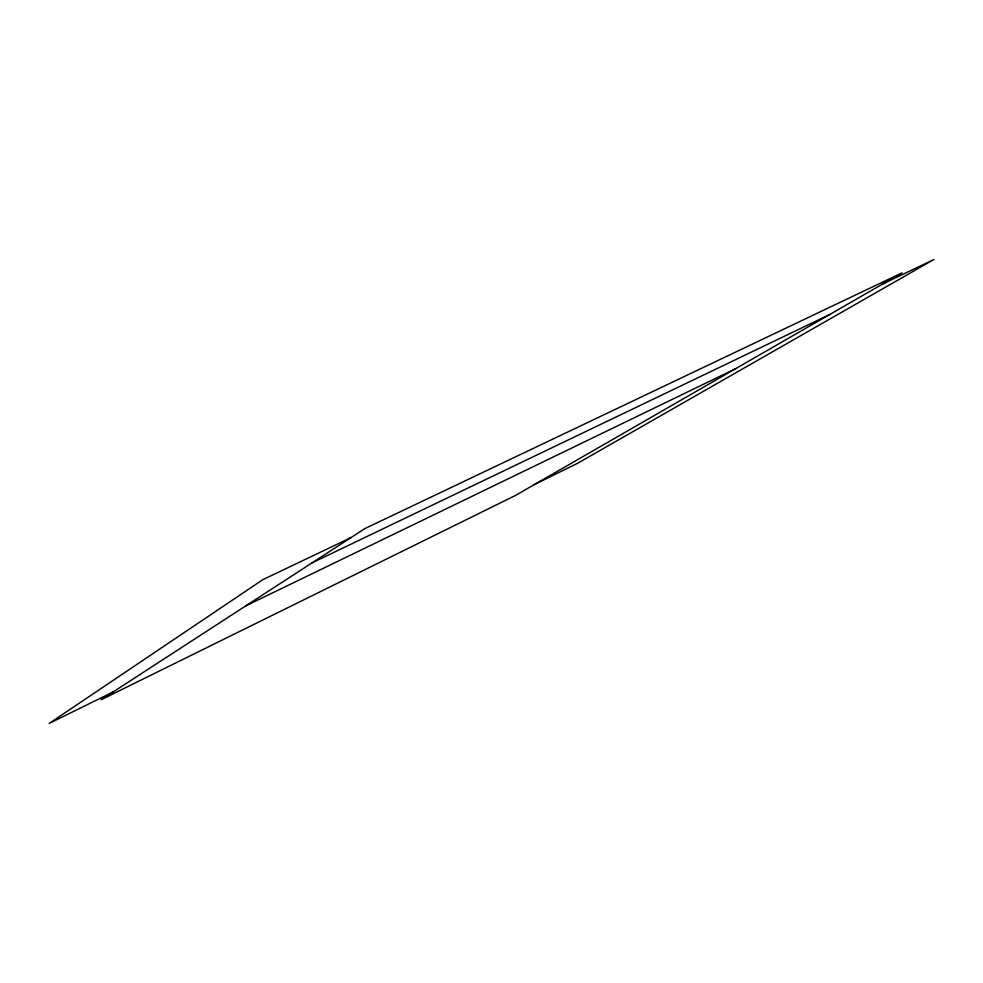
<?xml version="1.0" encoding="UTF-8"?>
<svg xmlns="http://www.w3.org/2000/svg" width="983" height="983" viewBox="0 0 983 983"><rect width="100%" height="100%" fill="white"/><g stroke="black" fill="none" stroke-linecap="round" stroke-linejoin="round"><path stroke-width="1.47" d="M113.106 691.971L49.15 723.451L262.744 579.712L350.906 537.652M534.297 484.607L577.807 463.177L933.85 259.549L883.201 283.718M245.861 605.823L735.481 368.76M312.103 562.829L829.75 314.486M364.84 528.608L101.175 699.712L515.35 495.518L902.087 272.832L364.84 528.608"/></g></svg>
